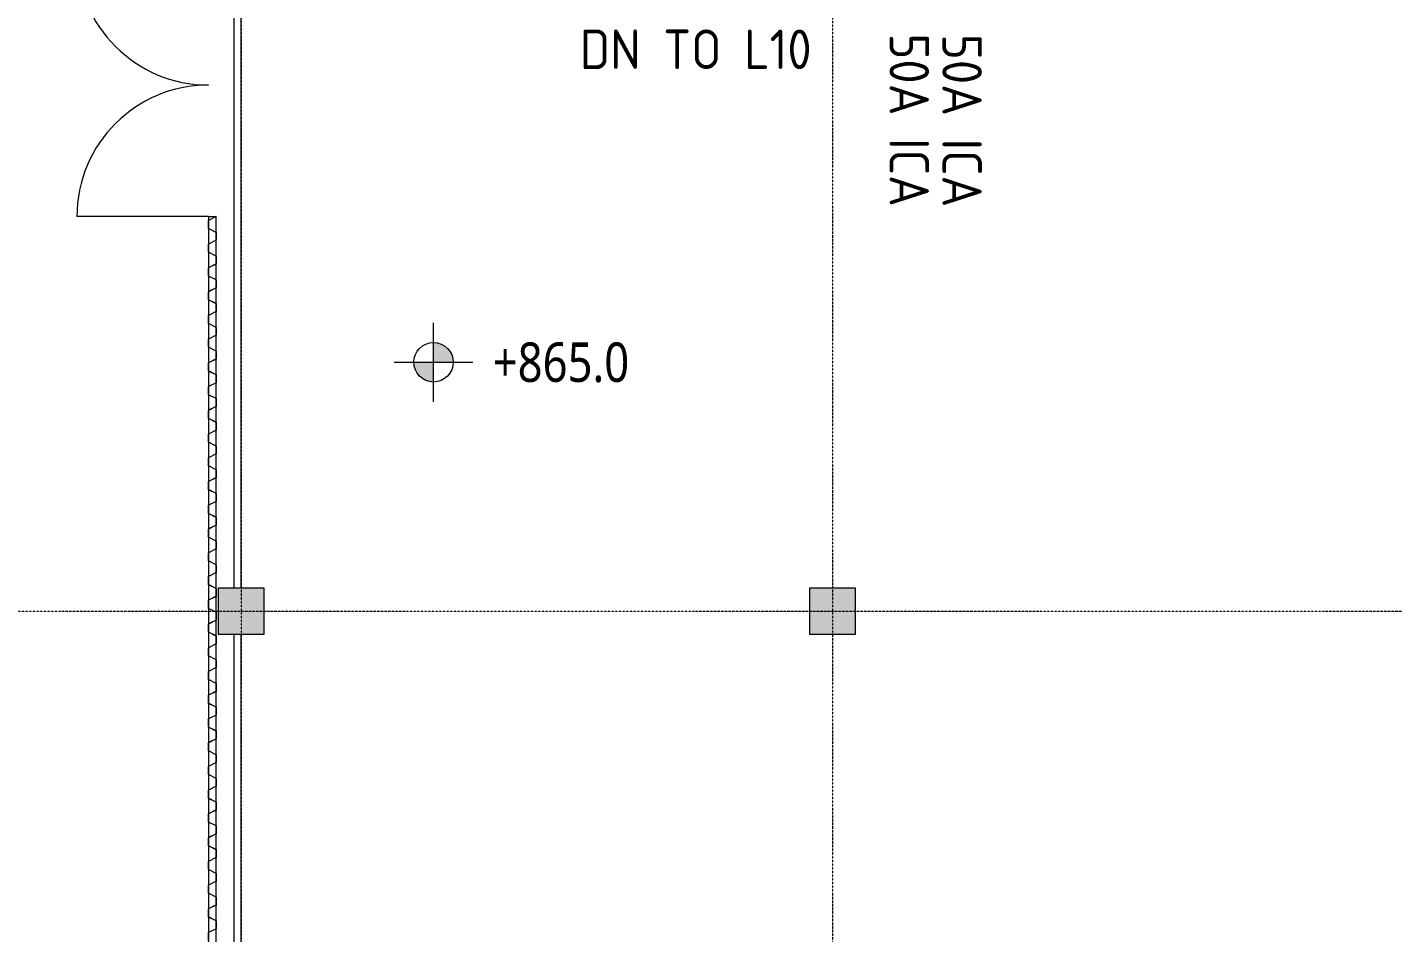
# Model space of a CAD drawing. Extents: x -32000 to 290600, y -29000 to 131250.
# Drawn here: x -3256 to 17525, y 10109 to 23877 of the extents above; entities that cross this region are included whole.
import ezdxf

# ---------------------------------------------------------------- set-up
doc = ezdxf.new("R2010")
doc.units = 0
doc.header["$LTSCALE"] = 10
doc.linetypes.add('H12PL2$0$JJP_三點線', pattern=[0.9, 0.3, -0.15, 0, -0.15, 0, -0.15, 0, -0.15])
doc.linetypes.add('XFM7P20ICA$0$H12PL2$0$JJP_三點線', pattern=[0.9, 0.3, -0.15, 0, -0.15, 0, -0.15, 0, -0.15])
for name, color, linetype in [('H12PL2$0$A-WALL-EX', 252, 'Continuous'), ('H12PL2$0$A-WALL-IN', 252, 'Continuous'), ('H12PL2$0$Door', 252, 'Continuous'), ('H12PL2$0$S-COL', 252, 'Continuous'), ('H12PL2$0$S-GRID', 252, 'Continuous'), ('XFM7P20ICA$0$H12PL2$0$A-WALL-EX', 252, 'Continuous'), ('XFM7P20ICA$0$H12PL2$0$A-WALL-IN', 252, 'Continuous'), ('XFM7P20ICA$0$H12PL2$0$Door', 252, 'Continuous'), ('XFM7P20ICA$0$H12PL2$0$Hattch', 252, 'Continuous'), ('XFM7P20ICA$0$H12PL2$0$S-COL', 252, 'Continuous'), ('XFM7P20ICA$0$H12PL2$0$S-GRID', 252, 'Continuous'), ('XFM7P20ICA$0$H12PL2$0$S-SLAB-SHOW', 252, 'Continuous'), ('XFM7P20ICA$0$U-ICA-TXT', 3, 'Continuous')]:
    doc.layers.add(name, color=color, linetype=linetype)
doc.styles.add('XFM7P20ICA$0$aa-txt', font='isocp.shx', dxfattribs={"bigfont": 'chineset'})
doc.styles.add('XFM7P20ICA$0$H12PL2$0$Standard', font='isocp.shx', dxfattribs={"bigfont": 'chineset.shx'})

# ---------------------------------------------------------------- blocks, each defined once
blk = doc.blocks.new('H12PL2')
at = {"layer": 'H12PL2$0$A-WALL-EX', "lineweight": 0}
for p, q in [((-500, 21000), (-385, 21000)), ((-385, 21000), (-380, 21000))]:
    blk.add_line(p, q, dxfattribs=at)
at = {"layer": 'H12PL2$0$A-WALL-EX', "lineweight": 0, "flags": 128}
for points in [[(-500, 21000), (-500, -2650)], [(-380, -2530), (-380, 21000)]]:
    blk.add_lwpolyline(points, dxfattribs=at)
at = {"layer": 'H12PL2$0$A-WALL-IN', "lineweight": 0, "flags": 128}
for points in [[(-112.5, 26490), (-112.5, 15350)], [(0, 15350), (0, 26490)], [(-112.5, 14650), (-112.5, 350)], [(0, 350), (0, 14650)]]:
    blk.add_lwpolyline(points, dxfattribs=at)
at = {"layer": 'H12PL2$0$Door', "lineweight": 0}
for p, q in [((-500, 21000), (-2500, 21000)), ((-500, 21000), (-385, 21000)), ((-500, 21000), (-385, 21000)), ((-385, 21000), (-380, 21000))]:
    blk.add_line(p, q, dxfattribs=at)
for centre, start, end in [((-500, 25000), 180, 270), ((-500, 21000), 90, 180)]:
    blk.add_arc(centre, 2000, start, end, dxfattribs=at)
at = {"layer": 'H12PL2$0$S-COL', "lineweight": 0, "flags": 128}
for points in [[(-350, 14650), (350, 14650), (350, 15350), (-350, 15350)], [(8650, 14650), (9350, 14650), (9350, 15350), (8650, 15350)]]:
    blk.add_lwpolyline(points, close=True, dxfattribs=at)
at = {"layer": 'H12PL2$0$S-GRID', "linetype": 'H12PL2$0$JJP_三點線', "lineweight": 0}
for p, q in [((0, 128250), (0, -28000)), ((9000, 128250), (9000, -28000)), ((-29000, 15000), (289600, 15000))]:
    blk.add_line(p, q, dxfattribs=at)
blk = doc.blocks.new('XFM7P20ICA$0$H12PL2')
at = {"layer": 'XFM7P20ICA$0$H12PL2$0$Hattch', "linetype": 'Continuous', "lineweight": 0}
for points in [[(2927.28, 18783), (3227.28, 18783), (3204.44, 18897.8), (3139.41, 18995.13), (3042.08, 19060.16), (2927.28, 19083)], [(2927.28, 18783), (2627.28, 18783), (2650.11, 18668.19), (2715.15, 18570.87), (2812.47, 18505.83), (2927.28, 18483)], [(-350, 14650), (350, 14650), (350, 15350), (-350, 15350)], [(8650, 14650), (9350, 14650), (9350, 15350), (8650, 15350)]]:
    blk.add_hatch(color=256, dxfattribs=at).paths.add_polyline_path(points)
at = {"layer": 'XFM7P20ICA$0$H12PL2$0$A-WALL-EX', "lineweight": 0}
for p, q in [((-500, 21000), (-385, 21000)), ((-385, 21000), (-380, 21000))]:
    blk.add_line(p, q, dxfattribs=at)
at = {"layer": 'XFM7P20ICA$0$H12PL2$0$A-WALL-EX', "lineweight": 0, "flags": 128}
for points in [[(-500, 21000), (-500, -2650)], [(-380, -2530), (-380, 21000)]]:
    blk.add_lwpolyline(points, dxfattribs=at)
at = {"layer": 'XFM7P20ICA$0$H12PL2$0$A-WALL-IN', "lineweight": 0, "flags": 128}
for points in [[(-112.5, 26490), (-112.5, 15350)], [(0, 15350), (0, 26490)], [(-112.5, 14650), (-112.5, 350)], [(0, 350), (0, 14650)]]:
    blk.add_lwpolyline(points, dxfattribs=at)
at = {"layer": 'XFM7P20ICA$0$H12PL2$0$Door', "lineweight": 0}
for p, q in [((-500, 21000), (-2500, 21000)), ((-500, 21000), (-385, 21000)), ((-500, 21000), (-385, 21000)), ((-385, 21000), (-380, 21000))]:
    blk.add_line(p, q, dxfattribs=at)
for centre, start, end in [((-500, 25000), 180, 270), ((-500, 21000), 90, 180)]:
    blk.add_arc(centre, 2000, start, end, dxfattribs=at)
at = {"layer": 'XFM7P20ICA$0$H12PL2$0$Hattch', "lineweight": 0}
for p, q in [((-382.52, 21000), (-500, 20941.26)), ((-380, 20999.38), (-498.32, 20940.22)), ((-500, 20816.46), (-500, 20940.22)), ((-381.68, 20757.3), (-500, 20816.46)), ((-498.32, 20939.18), (-498.32, 20817.5)), ((-380, 20758.34), (-498.32, 20817.5)), ((-381.68, 20639.38), (-500, 20580.22)), ((-500, 20455.43), (-500, 20579.18)), ((-380, 20638.34), (-498.32, 20579.18)), ((-498.32, 20578.14), (-498.32, 20456.46)), ((-381.68, 20757.3), (-381.68, 20639.38)), ((-380, 20758.34), (-380, 20638.34)), ((-381.68, 20396.27), (-500, 20455.43)), ((-380, 20397.3), (-498.32, 20456.46)), ((-381.68, 20396.27), (-381.68, 20278.34)), ((-380, 20397.3), (-380, 20277.3)), ((-381.68, 20278.34), (-500, 20219.18)), ((-500, 20094.39), (-500, 20218.14)), ((-380, 20277.3), (-498.32, 20218.14)), ((-498.32, 20217.11), (-498.32, 20095.43)), ((-381.68, 20035.23), (-500, 20094.39)), ((-380, 20036.27), (-498.32, 20095.43)), ((-381.68, 20035.23), (-381.68, 19917.3)), ((-380, 20036.27), (-380, 19916.27)), ((-381.68, 19917.3), (-500, 19858.14)), ((-500, 19733.35), (-500, 19857.11)), ((-380, 19916.27), (-498.32, 19857.11)), ((-498.32, 19856.07), (-498.32, 19734.39)), ((-381.68, 19674.19), (-500, 19733.35)), ((-381.68, 19556.27), (-500, 19497.11)), ((-380, 19675.23), (-498.32, 19734.39)), ((-380, 19555.23), (-498.32, 19496.07)), ((-381.68, 19674.19), (-381.68, 19556.27)), ((-380, 19675.23), (-380, 19555.23)), ((-500, 19372.31), (-500, 19496.07)), ((-381.68, 19313.15), (-500, 19372.31)), ((-498.32, 19495.03), (-498.32, 19373.35)), ((-380, 19314.19), (-498.32, 19373.35)), ((-381.68, 19195.23), (-500, 19136.07)), ((-500, 19011.27), (-500, 19135.03)), ((-380, 19194.19), (-498.32, 19135.03)), ((-498.32, 19133.99), (-498.32, 19012.31)), ((-381.68, 19313.15), (-381.68, 19195.23)), ((-380, 19314.19), (-380, 19194.19)), ((-381.68, 18952.11), (-500, 19011.27)), ((-380, 18953.15), (-498.32, 19012.31)), ((-381.68, 18952.11), (-381.68, 18834.19)), ((-380, 18953.15), (-380, 18833.15)), ((-381.68, 18834.19), (-500, 18775.03)), ((-500, 18650.23), (-500, 18773.99)), ((-380, 18833.15), (-498.32, 18773.99)), ((-498.32, 18772.95), (-498.32, 18651.27)), ((-381.68, 18591.07), (-500, 18650.23)), ((-380, 18592.11), (-498.32, 18651.27)), ((-381.68, 18591.07), (-381.68, 18473.15)), ((-380, 18592.11), (-380, 18472.11)), ((-381.68, 18473.15), (-500, 18413.99)), ((-500, 18289.2), (-500, 18412.95)), ((-381.68, 18230.04), (-500, 18289.2)), ((-380, 18472.11), (-498.32, 18412.95)), ((-498.32, 18411.91), (-498.32, 18290.23)), ((-380, 18231.07), (-498.32, 18290.23)), ((-381.68, 18112.11), (-500, 18052.95)), ((-380, 18111.07), (-498.32, 18051.91)), ((-381.68, 18230.04), (-381.68, 18112.11)), ((-380, 18231.07), (-380, 18111.07)), ((-500, 17928.16), (-500, 18051.91)), ((-381.68, 17869), (-500, 17928.16)), ((-498.32, 18050.88), (-498.32, 17929.2)), ((-380, 17870.04), (-498.32, 17929.2)), ((-381.68, 17751.07), (-500, 17691.91)), ((-500, 17567.12), (-500, 17690.88)), ((-380, 17750.04), (-498.32, 17690.88)), ((-498.32, 17689.84), (-498.32, 17568.16)), ((-381.68, 17869), (-381.68, 17751.07)), ((-380, 17870.04), (-380, 17750.04)), ((-381.68, 17507.96), (-500, 17567.12)), ((-380, 17509), (-498.32, 17568.16)), ((-381.68, 17507.96), (-381.68, 17390.04)), ((-380, 17509), (-380, 17389)), ((-381.68, 17390.04), (-500, 17330.88)), ((-500, 17206.08), (-500, 17329.84)), ((-380, 17389), (-498.32, 17329.84)), ((-498.32, 17328.8), (-498.32, 17207.12)), ((-381.68, 17146.92), (-500, 17206.08)), ((-380, 17147.96), (-498.32, 17207.12)), ((-381.68, 17146.92), (-381.68, 17029)), ((-380, 17147.96), (-380, 17027.96)), ((-381.68, 17029), (-500, 16969.84)), ((-500, 16845.04), (-500, 16968.8)), ((-381.68, 16785.88), (-500, 16845.04)), ((-380, 17027.96), (-498.32, 16968.8)), ((-498.32, 16967.76), (-498.32, 16846.08)), ((-380, 16786.92), (-498.32, 16846.08)), ((-381.68, 16667.96), (-500, 16608.8)), ((-380, 16666.92), (-498.32, 16607.76)), ((-381.68, 16785.88), (-381.68, 16667.96)), ((-380, 16786.92), (-380, 16666.92)), ((-500, 16484.01), (-500, 16607.76)), ((-381.68, 16424.85), (-500, 16484.01)), ((-498.32, 16606.72), (-498.32, 16485.04)), ((-380, 16425.88), (-498.32, 16485.04)), ((-381.68, 16424.85), (-381.68, 16306.92)), ((-380, 16425.88), (-380, 16305.88)), ((-381.68, 16306.92), (-500, 16247.76)), ((-500, 16122.97), (-500, 16246.72)), ((-380, 16305.88), (-498.32, 16246.72)), ((-498.32, 16245.69), (-498.32, 16124.01)), ((-381.68, 16063.81), (-500, 16122.97)), ((-380, 16064.85), (-498.32, 16124.01)), ((-381.68, 16063.81), (-381.68, 15945.88)), ((-380, 16064.85), (-380, 15944.85)), ((-381.68, 15945.88), (-500, 15886.72)), ((-500, 15761.93), (-500, 15885.69)), ((-380, 15944.85), (-498.32, 15885.69)), ((-498.32, 15884.65), (-498.32, 15762.97)), ((-381.68, 15702.77), (-500, 15761.93)), ((-380, 15703.81), (-498.32, 15762.97)), ((-381.68, 15702.77), (-381.68, 15584.85)), ((-380, 15703.81), (-380, 15583.81)), ((-381.68, 15584.85), (-500, 15525.69)), ((-500, 15400.89), (-500, 15524.65)), ((-381.68, 15341.73), (-500, 15400.89)), ((-380, 15583.81), (-498.32, 15524.65)), ((-498.32, 15523.61), (-498.32, 15401.93)), ((-380, 15342.77), (-498.32, 15401.93)), ((-381.68, 15223.81), (-500, 15164.65)), ((-380, 15222.77), (-498.32, 15163.61)), ((-381.68, 15341.73), (-381.68, 15223.81)), ((-380, 15342.77), (-380, 15222.77)), ((-500, 15039.85), (-500, 15163.61)), ((-381.68, 14980.69), (-500, 15039.85)), ((-498.32, 15162.57), (-498.32, 15040.89)), ((-380, 14981.73), (-498.32, 15040.89)), ((-381.68, 14980.69), (-381.68, 14862.77)), ((-380, 14981.73), (-380, 14861.73)), ((-381.68, 14862.77), (-500, 14803.61)), ((-500, 14678.81), (-500, 14802.57)), ((-380, 14861.73), (-498.32, 14802.57)), ((-498.32, 14801.53), (-498.32, 14679.85)), ((-381.68, 14619.65), (-500, 14678.81)), ((-380, 14620.69), (-498.32, 14679.85)), ((-381.68, 14619.65), (-381.68, 14501.73)), ((-380, 14620.69), (-380, 14500.69)), ((-381.68, 14501.73), (-500, 14442.57)), ((-500, 14317.78), (-500, 14441.53)), ((-380, 14500.69), (-498.32, 14441.53)), ((-498.32, 14440.49), (-498.32, 14318.81)), ((-381.68, 14258.62), (-500, 14317.78)), ((-381.68, 14140.69), (-500, 14081.53)), ((-380, 14259.65), (-498.32, 14318.81)), ((-380, 14139.65), (-498.32, 14080.49)), ((-381.68, 14258.62), (-381.68, 14140.69)), ((-380, 14259.65), (-380, 14139.65)), ((-500, 13956.74), (-500, 14080.49)), ((-381.68, 13897.58), (-500, 13956.74)), ((-498.32, 14079.46), (-498.32, 13957.78)), ((-380, 13898.62), (-498.32, 13957.78)), ((-381.68, 13779.65), (-500, 13720.49)), ((-500, 13595.7), (-500, 13719.46)), ((-380, 13778.62), (-498.32, 13719.46)), ((-498.32, 13718.42), (-498.32, 13596.74)), ((-381.68, 13897.58), (-381.68, 13779.65)), ((-380, 13898.62), (-380, 13778.62)), ((-381.68, 13536.54), (-500, 13595.7)), ((-380, 13537.58), (-498.32, 13596.74)), ((-381.68, 13536.54), (-381.68, 13418.62)), ((-380, 13537.58), (-380, 13417.58)), ((-381.68, 13418.62), (-500, 13359.46)), ((-500, 13234.66), (-500, 13358.42)), ((-380, 13417.58), (-498.32, 13358.42)), ((-498.32, 13357.38), (-498.32, 13235.7)), ((-381.68, 13175.5), (-500, 13234.66)), ((-380, 13176.54), (-498.32, 13235.7)), ((-381.68, 13175.5), (-381.68, 13057.58)), ((-380, 13176.54), (-380, 13056.54)), ((-381.68, 13057.58), (-500, 12998.42)), ((-500, 12873.62), (-500, 12997.38)), ((-380, 13056.54), (-498.32, 12997.38)), ((-498.32, 12996.34), (-498.32, 12874.66)), ((-381.68, 12814.46), (-500, 12873.62)), ((-381.68, 12696.54), (-500, 12637.38)), ((-380, 12815.5), (-498.32, 12874.66)), ((-380, 12695.5), (-498.32, 12636.34)), ((-381.68, 12814.46), (-381.68, 12696.54)), ((-380, 12815.5), (-380, 12695.5)), ((-500, 12512.58), (-500, 12636.34)), ((-381.68, 12453.42), (-500, 12512.58)), ((-498.32, 12635.3), (-498.32, 12513.62)), ((-380, 12454.46), (-498.32, 12513.62)), ((-381.68, 12335.5), (-500, 12276.34)), ((-500, 12151.55), (-500, 12275.3)), ((-380, 12334.46), (-498.32, 12275.3)), ((-498.32, 12274.26), (-498.32, 12152.58)), ((-381.68, 12453.42), (-381.68, 12335.5)), ((-380, 12454.46), (-380, 12334.46)), ((-381.68, 12092.39), (-500, 12151.55)), ((-380, 12093.42), (-498.32, 12152.58)), ((-381.68, 12092.39), (-381.68, 11974.46)), ((-380, 12093.42), (-380, 11973.42)), ((-381.68, 11974.46), (-500, 11915.3)), ((-500, 11790.51), (-500, 11914.26)), ((-380, 11973.42), (-498.32, 11914.26)), ((-498.32, 11913.23), (-498.32, 11791.55)), ((-381.68, 11731.35), (-500, 11790.51)), ((-380, 11732.39), (-498.32, 11791.55)), ((-381.68, 11731.35), (-381.68, 11613.42)), ((-380, 11732.39), (-380, 11612.39)), ((-381.68, 11613.42), (-500, 11554.26)), ((-500, 11429.47), (-500, 11553.23)), ((-381.68, 11370.31), (-500, 11429.47)), ((-380, 11612.39), (-498.32, 11553.23)), ((-498.32, 11552.19), (-498.32, 11430.51)), ((-380, 11371.35), (-498.32, 11430.51)), ((-381.68, 11252.39), (-500, 11193.23)), ((-380, 11251.35), (-498.32, 11192.19)), ((-381.68, 11370.31), (-381.68, 11252.39)), ((-380, 11371.35), (-380, 11251.35)), ((-500, 11068.43), (-500, 11192.19)), ((-381.68, 11009.27), (-500, 11068.43)), ((-498.32, 11191.15), (-498.32, 11069.47)), ((-380, 11010.31), (-498.32, 11069.47)), ((-381.68, 10891.35), (-500, 10832.19)), ((-500, 10707.39), (-500, 10831.15)), ((-380, 10890.31), (-498.32, 10831.15)), ((-498.32, 10830.11), (-498.32, 10708.43)), ((-381.68, 11009.27), (-381.68, 10891.35)), ((-380, 11010.31), (-380, 10890.31)), ((-381.68, 10648.23), (-500, 10707.39)), ((-380, 10649.27), (-498.32, 10708.43)), ((-381.68, 10648.23), (-381.68, 10530.31)), ((-380, 10649.27), (-380, 10529.27)), ((-381.68, 10530.31), (-500, 10471.15)), ((-500, 10346.35), (-500, 10470.11)), ((-380, 10529.27), (-498.32, 10470.11)), ((-498.32, 10469.07), (-498.32, 10347.39)), ((-381.68, 10287.19), (-500, 10346.35)), ((-380, 10288.23), (-498.32, 10347.39)), ((-381.68, 10287.19), (-381.68, 10169.27)), ((-380, 10288.23), (-380, 10168.23)), ((-381.68, 10169.27), (-500, 10110.11)), ((-500, 9985.32), (-500, 10109.07)), ((-380, 10168.23), (-498.32, 10109.07))]:
    blk.add_line(p, q, dxfattribs=at)
at = {"layer": 'XFM7P20ICA$0$H12PL2$0$S-COL', "lineweight": 0, "flags": 128}
for points in [[(-350, 14650), (350, 14650), (350, 15350), (-350, 15350)], [(8650, 14650), (9350, 14650), (9350, 15350), (8650, 15350)]]:
    blk.add_lwpolyline(points, close=True, dxfattribs=at)
at = {"layer": 'XFM7P20ICA$0$H12PL2$0$S-GRID', "linetype": 'XFM7P20ICA$0$H12PL2$0$JJP_三點線', "lineweight": 0}
for p, q in [((0, 128250), (0, -28000)), ((9000, 128250), (9000, -28000)), ((-29000, 15000), (289600, 15000))]:
    blk.add_line(p, q, dxfattribs=at)
at = {"layer": 'XFM7P20ICA$0$H12PL2$0$S-SLAB-SHOW', "lineweight": 0}
for p, q in [((2927.28, 18183), (2927.28, 19383)), ((2327.28, 18783), (3527.28, 18783))]:
    blk.add_line(p, q, dxfattribs=at)
blk.add_circle((2927.28, 18783), 300, dxfattribs=at)
at = {"layer": 'XFM7P20ICA$0$H12PL2$0$S-SLAB-SHOW', "lineweight": 0, "insert": (3827.28, 18473.12), "char_height": 600, "attachment_point": 7, "style": 'XFM7P20ICA$0$H12PL2$0$Standard'}
blk.add_mtext('\\A1;{\\fMicrosoft JhengHei|b0|i0|c136|p34;\\W0.85;+865.0}', dxfattribs=at)
blk = doc.blocks.new('XFM7P20ICA')
blk.add_blockref('XFM7P20ICA$0$H12PL2', (0, 0))
at = {"layer": 'XFM7P20ICA$0$U-ICA-TXT', "extrusion": (0, 0, -1), "style": 'XFM7P20ICA$0$aa-txt', "text_generation_flag": 2}
blk.add_text('DN TO L10', height=600, dxfattribs=at).set_placement((-5152.14355, 23243.19276, 0))
at = {"layer": 'XFM7P20ICA$0$U-ICA-TXT', "style": 'XFM7P20ICA$0$aa-txt'}
for p in [(9867.64305, 23782.94304), (10671.30359, 23774.58536)]:
    blk.add_text('50A ICA', height=600, rotation=270, dxfattribs=at).set_placement(p)

msp = doc.modelspace()

# ---------------------------------------------------------------- block references
for name in ['H12PL2', 'XFM7P20ICA']:
    msp.add_blockref(name, (0, 0))

doc.saveas('drawing.dxf')
